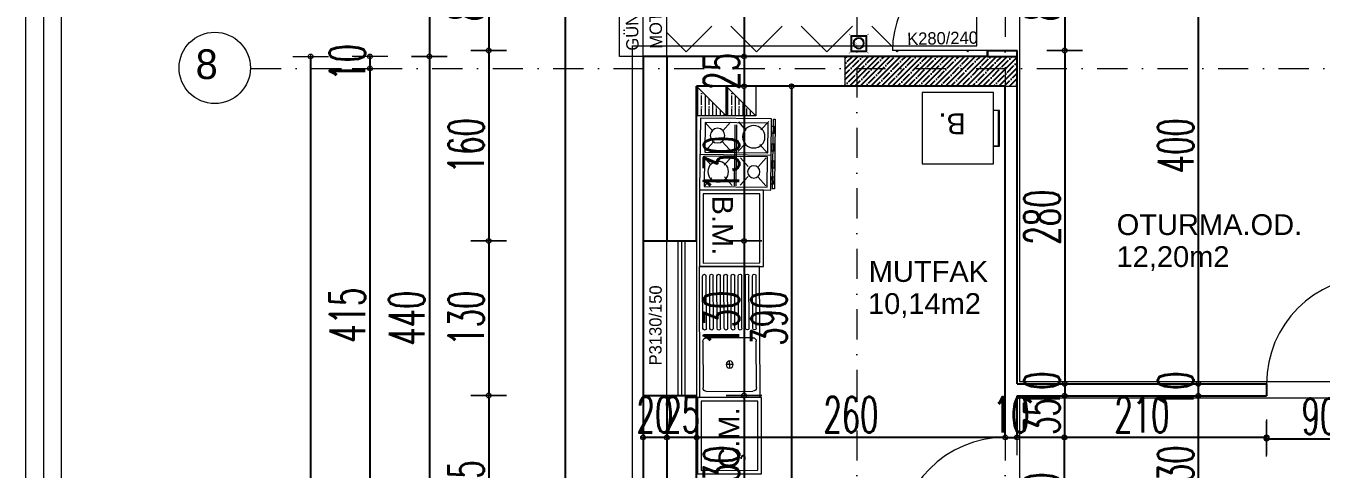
# Model space of a CAD drawing. Header units: millimetres. Extents: x -16104 to 67872, y -88009 to 12107.
# Drawn here: x 17508 to 18598, y -5982 to -5609 of the extents above; entities that cross this region are included whole.
import ezdxf

# ---------------------------------------------------------------- set-up
doc = ezdxf.new("R2010")
doc.units = ezdxf.units.MM
doc.linetypes.add('ACAD_ISO07W100', pattern=[3, 0, -3])
doc.linetypes.add('DASHDOTX2', pattern=[50.8, 25.4, -12.7, 0, -12.7])
doc.layers.get('0').update_dxf_attribs({"color": 241})
for name, color, linetype, lineweight in [('AKS', 1, 'ACAD_ISO07W100', 5), ('akslar', 144, 'Continuous', 20), ('baca', 46, 'Continuous', 5), ('balkon', 6, 'Continuous', 5), ('c05', 32, 'Continuous', 13), ('duvar', 123, 'Continuous', 25), ('emsal&kolon', 1, 'Continuous', 5), ('kapı', 3, 'Continuous', 5), ('OLCU', 54, 'Continuous', 13), ('pencere', 5, 'Continuous', 5), ('POZ', 36, 'Continuous', 18), ('SıVA', 40, 'Continuous', 9), ('tefriş', 30, 'Continuous', 5), ('ÖLÇÜ', 252, 'Continuous', 20)]:
    doc.layers.add(name, color=color, linetype=linetype, lineweight=lineweight)
doc.styles.add('DIM', font='Txttw.shx', dxfattribs={"width": 0.6})
doc.styles.add('M2', font='stylu.ttf', dxfattribs={"height": 10})
doc.dimstyles.new('50', dxfattribs={"dimscale": 0, "dimtxt": 30, "dimasz": 1, "dimexe": 0, "dimexo": 2, "dimgap": 4, "dimtad": 1, "dimdec": 0, "dimzin": 0, "dimdsep": 46, "dimtxsty": 'DIM', "dimblk1": 'DOT', "dimblk2": 'DOT', "dimsah": 1, "dimcen": 1.5, "dimdle": 3, "dimse1": 1, "dimse2": 1, "dimclrd": 256, "dimclre": 9, "dimclrt": 256, "dimadec": 0, "dimazin": 0, "dimtfac": 0.24, "dimtdec": 0, "dimtix": 1, "dimtmove": 2, "dimatfit": 3, "dimldrblk": 'DOT', "dimfxl": 0, "dimtolj": 1, "dimtzin": 15, "dimarcsym": 0})

# ---------------------------------------------------------------- blocks, each defined once
blk = doc.blocks.new('DOT')
for p, q in [((0, 15), (0, -15)), ((-2, 0), (0, 0)), ((2, 0), (0, 0))]:
    blk.add_line(p, q)
blk.add_circle((0, 0), 2)
blk = doc.blocks.new('*D6768')
at = {"layer": 'Defpoints', "color": 0, "transparency": 16777216}
for p in [(18112.3, -5484.6), (18112.3, -5634.6), (18112.3, -5634.6)]:
    blk.add_point(p, dxfattribs=at)
at = {"layer": 'OLCU', "lineweight": -2, "transparency": 16777216}
blk.add_line((18112.3, -5485.6), (18112.3, -5633.6), dxfattribs=at)
for p, rotation in [((18112.3, -5484.6), 90), ((18112.3, -5634.6), 270)]:
    blk.add_blockref('DOT', p, dxfattribs=dict(at, rotation=rotation))
at = {"layer": 'OLCU', "transparency": 16777216, "insert": (18093.3, -5559.6), "char_height": 30, "attachment_point": 5, "rotation": 90, "style": 'DIM'}
blk.add_mtext('\\A1;150', dxfattribs=at)
blk = doc.blocks.new('*D6769')
at = {"layer": 'Defpoints', "color": 0, "transparency": 16777216}
for p in [(18112.3, -5634.6), (18112.3, -5659.6), (18112.3, -5659.6)]:
    blk.add_point(p, dxfattribs=at)
at = {"layer": 'OLCU', "lineweight": -2, "transparency": 16777216}
for p, q in [((18112.3, -5633.6), (18112.3, -5632.6)), ((18112.3, -5634.6), (18112.3, -5659.6)), ((18112.3, -5660.6), (18112.3, -5661.6))]:
    blk.add_line(p, q, dxfattribs=at)
for p, rotation in [((18112.3, -5634.6), 270), ((18112.3, -5659.6), 90)]:
    blk.add_blockref('DOT', p, dxfattribs=dict(at, rotation=rotation))
at = {"layer": 'OLCU', "transparency": 16777216, "insert": (18093.3, -5647.1), "char_height": 30, "attachment_point": 5, "rotation": 90, "style": 'DIM'}
blk.add_mtext('\\A1;25', dxfattribs=at)
blk = doc.blocks.new('*D6770')
at = {"layer": 'Defpoints', "color": 0, "transparency": 16777216}
for p in [(18072.3, -5659.6), (18072.3, -5789.7), (18112.3, -5789.7)]:
    blk.add_point(p, dxfattribs=at)
at = {"layer": 'OLCU', "lineweight": -2, "transparency": 16777216}
blk.add_line((18112.3, -5660.6), (18112.3, -5788.7), dxfattribs=at)
for p, rotation in [((18112.3, -5659.6), 90), ((18112.3, -5789.7), 270)]:
    blk.add_blockref('DOT', p, dxfattribs=dict(at, rotation=rotation))
at = {"layer": 'OLCU', "transparency": 16777216, "insert": (18093.3, -5724.6), "char_height": 30, "attachment_point": 5, "rotation": 90, "style": 'DIM'}
blk.add_mtext('\\A1;130', dxfattribs=at)
blk = doc.blocks.new('*D6771')
at = {"layer": 'Defpoints', "color": 0, "transparency": 16777216}
for p in [(18072.3, -5789.7), (18072.3, -5919.7), (18112.3, -5919.7)]:
    blk.add_point(p, dxfattribs=at)
at = {"layer": 'OLCU', "lineweight": -2, "transparency": 16777216}
blk.add_line((18112.3, -5790.7), (18112.3, -5918.7), dxfattribs=at)
for p, rotation in [((18112.3, -5789.7), 90), ((18112.3, -5919.7), 270)]:
    blk.add_blockref('DOT', p, dxfattribs=dict(at, rotation=rotation))
at = {"layer": 'OLCU', "transparency": 16777216, "insert": (18093.3, -5854.7), "char_height": 30, "attachment_point": 5, "rotation": 90, "style": 'DIM'}
blk.add_mtext('\\A1;130', dxfattribs=at)
blk = doc.blocks.new('*D6457')
at = {"layer": 'Defpoints', "color": 0, "transparency": 16777216}
for p in [(18072.3, -5919.7), (18072.3, -6049.9), (18112.3, -6049.9)]:
    blk.add_point(p, dxfattribs=at)
at = {"layer": 'OLCU', "lineweight": -2, "transparency": 16777216}
blk.add_line((18112.3, -5920.7), (18112.3, -6048.9), dxfattribs=at)
for p, rotation in [((18112.3, -5919.7), 90), ((18112.3, -6049.9), 270)]:
    blk.add_blockref('DOT', p, dxfattribs=dict(at, rotation=rotation))
at = {"layer": 'OLCU', "transparency": 16777216, "insert": (18093.3, -5984.8), "char_height": 30, "attachment_point": 5, "rotation": 90, "style": 'DIM'}
blk.add_mtext('\\A1;130', dxfattribs=at)
blk = doc.blocks.new('*D6460')
at = {"layer": 'Defpoints', "color": 0, "transparency": 16777216}
for p in [(18122.3, -5659.6), (18127.3, -6049.9), (18152.3, -6049.9)]:
    blk.add_point(p, dxfattribs=at)
at = {"layer": 'OLCU', "lineweight": -2, "transparency": 16777216}
blk.add_line((18152.3, -5660.6), (18152.3, -6048.9), dxfattribs=at)
for p, rotation in [((18152.3, -5659.6), 90), ((18152.3, -6049.9), 270)]:
    blk.add_blockref('DOT', p, dxfattribs=dict(at, rotation=rotation))
at = {"layer": 'OLCU', "transparency": 16777216, "insert": (18133.3, -5854.7), "char_height": 30, "attachment_point": 5, "rotation": 90, "style": 'DIM'}
blk.add_mtext('\\A1;390', dxfattribs=at)
blk = doc.blocks.new('*D6467')
at = {"layer": 'Defpoints', "color": 0, "transparency": 16777216}
for p in [(18325.6, -5549.6), (18325.6, -5629.6), (18382.3, -5629.6)]:
    blk.add_point(p, dxfattribs=at)
at = {"layer": 'OLCU', "lineweight": -2, "transparency": 16777216}
blk.add_line((18382.3, -5550.6), (18382.3, -5628.6), dxfattribs=at)
for p, rotation in [((18382.3, -5549.6), 90), ((18382.3, -5629.6), 270)]:
    blk.add_blockref('DOT', p, dxfattribs=dict(at, rotation=rotation))
at = {"layer": 'OLCU', "transparency": 16777216, "insert": (18363.3, -5589.6), "char_height": 30, "attachment_point": 5, "rotation": 90, "style": 'DIM'}
blk.add_mtext('\\A1;80', dxfattribs=at)
blk = doc.blocks.new('*D6777')
at = {"layer": 'Defpoints', "color": 0, "transparency": 16777216}
for p in [(18342.3, -5629.6), (18342.3, -5909.9), (18382.3, -5909.9)]:
    blk.add_point(p, dxfattribs=at)
at = {"layer": 'OLCU', "lineweight": -2, "transparency": 16777216}
blk.add_line((18382.3, -5630.6), (18382.3, -5908.9), dxfattribs=at)
for p, rotation in [((18382.3, -5629.6), 90), ((18382.3, -5909.9), 270)]:
    blk.add_blockref('DOT', p, dxfattribs=dict(at, rotation=rotation))
at = {"layer": 'OLCU', "transparency": 16777216, "insert": (18363.3, -5769.7), "char_height": 30, "attachment_point": 5, "rotation": 90, "style": 'DIM'}
blk.add_mtext('\\A1;280', dxfattribs=at)
blk = doc.blocks.new('*D6468')
at = {"layer": 'Defpoints', "color": 0, "transparency": 16777216}
for p in [(18382.3, -5909.9), (18382.3, -5919.9), (18382.3, -5919.9)]:
    blk.add_point(p, dxfattribs=at)
at = {"layer": 'OLCU', "lineweight": -2, "transparency": 16777216}
for p, q in [((18382.3, -5908.9), (18382.3, -5907.9)), ((18382.3, -5909.9), (18382.3, -5919.9)), ((18382.3, -5920.9), (18382.3, -5921.9))]:
    blk.add_line(p, q, dxfattribs=at)
for p, rotation in [((18382.3, -5909.9), 270), ((18382.3, -5919.9), 90)]:
    blk.add_blockref('DOT', p, dxfattribs=dict(at, rotation=rotation))
at = {"layer": 'OLCU', "transparency": 16777216, "insert": (18363.3, -5914.9), "char_height": 30, "attachment_point": 5, "rotation": 90, "style": 'DIM'}
blk.add_mtext('\\A1;10', dxfattribs=at)
blk = doc.blocks.new('*D6778')
at = {"layer": 'Defpoints', "color": 0, "transparency": 16777216}
for p in [(18342.3, -5919.9), (18342.3, -5954.9), (18382.2, -5954.9)]:
    blk.add_point(p, dxfattribs=at)
at = {"layer": 'OLCU', "lineweight": -2, "transparency": 16777216}
for p, q in [((18382.2, -5918.9), (18382.2, -5917.9)), ((18382.2, -5919.9), (18382.2, -5954.9)), ((18382.2, -5955.9), (18382.2, -5956.9))]:
    blk.add_line(p, q, dxfattribs=at)
for p, rotation in [((18382.2, -5919.9), 270), ((18382.2, -5954.9), 90)]:
    blk.add_blockref('DOT', p, dxfattribs=dict(at, rotation=rotation))
at = {"layer": 'OLCU', "transparency": 16777216, "insert": (18363.2, -5937.4), "char_height": 30, "attachment_point": 5, "rotation": 90, "style": 'DIM'}
blk.add_mtext('\\A1;35', dxfattribs=at)
blk = doc.blocks.new('*D6469')
at = {"layer": 'Defpoints', "color": 0, "transparency": 16777216}
for p in [(18342.3, -5954.9), (18342.3, -6044.9), (18381.9, -6044.9)]:
    blk.add_point(p, dxfattribs=at)
at = {"layer": 'OLCU', "lineweight": -2, "transparency": 16777216}
blk.add_line((18381.9, -5955.9), (18381.9, -6043.9), dxfattribs=at)
for p, rotation in [((18381.9, -5954.9), 90), ((18381.9, -6044.9), 270)]:
    blk.add_blockref('DOT', p, dxfattribs=dict(at, rotation=rotation))
at = {"layer": 'OLCU', "transparency": 16777216, "insert": (18362.9, -5999.9), "char_height": 30, "attachment_point": 5, "rotation": 90, "style": 'DIM'}
blk.add_mtext('\\A1;90', dxfattribs=at)
blk = doc.blocks.new('*D6779')
at = {"layer": 'Defpoints', "color": 0, "transparency": 16777216}
for p in [(18494.8, -5509.6), (18494.8, -5909.9), (18494.8, -5909.9)]:
    blk.add_point(p, dxfattribs=at)
at = {"layer": 'OLCU', "lineweight": -2, "transparency": 16777216}
blk.add_line((18494.8, -5510.6), (18494.8, -5908.9), dxfattribs=at)
for p, rotation in [((18494.8, -5509.6), 90), ((18494.8, -5909.9), 270)]:
    blk.add_blockref('DOT', p, dxfattribs=dict(at, rotation=rotation))
at = {"layer": 'OLCU', "transparency": 16777216, "insert": (18475.8, -5709.7), "char_height": 30, "attachment_point": 5, "rotation": 90, "style": 'DIM'}
blk.add_mtext('\\A1;400', dxfattribs=at)
blk = doc.blocks.new('*D6474')
at = {"layer": 'Defpoints', "color": 0, "transparency": 16777216}
for p in [(18494.8, -5909.9), (18494.8, -5919.9), (18494.8, -5919.9)]:
    blk.add_point(p, dxfattribs=at)
at = {"layer": 'OLCU', "lineweight": -2, "transparency": 16777216}
for p, q in [((18494.8, -5908.9), (18494.8, -5907.9)), ((18494.8, -5909.9), (18494.8, -5919.9)), ((18494.8, -5920.9), (18494.8, -5921.9))]:
    blk.add_line(p, q, dxfattribs=at)
for p, rotation in [((18494.8, -5909.9), 270), ((18494.8, -5919.9), 90)]:
    blk.add_blockref('DOT', p, dxfattribs=dict(at, rotation=rotation))
at = {"layer": 'OLCU', "transparency": 16777216, "insert": (18475.8, -5914.9), "char_height": 30, "attachment_point": 5, "rotation": 90, "style": 'DIM'}
blk.add_mtext('\\A1;10', dxfattribs=at)
blk = doc.blocks.new('*D6475')
at = {"layer": 'Defpoints', "color": 0, "transparency": 16777216}
for p in [(18494.8, -5919.9), (18494.8, -6049.9), (18494.8, -6049.9)]:
    blk.add_point(p, dxfattribs=at)
at = {"layer": 'OLCU', "lineweight": -2, "transparency": 16777216}
blk.add_line((18494.8, -5920.9), (18494.8, -6048.9), dxfattribs=at)
for p, rotation in [((18494.8, -5919.9), 90), ((18494.8, -6049.9), 270)]:
    blk.add_blockref('DOT', p, dxfattribs=dict(at, rotation=rotation))
at = {"layer": 'OLCU', "transparency": 16777216, "insert": (18475.8, -5984.9), "char_height": 30, "attachment_point": 5, "rotation": 90, "style": 'DIM'}
blk.add_mtext('\\A1;130', dxfattribs=at)
blk = doc.blocks.new('*D6513')
at = {"layer": 'Defpoints', "color": 0, "transparency": 16777216}
for p in [(18332.3, -5954.9), (18342.3, -5954.9), (18342.3, -5954.9)]:
    blk.add_point(p, dxfattribs=at)
at = {"layer": 'OLCU', "lineweight": -2, "transparency": 16777216}
for p, q in [((18331.3, -5954.9), (18330.3, -5954.9)), ((18332.3, -5954.9), (18342.3, -5954.9)), ((18343.3, -5954.9), (18344.3, -5954.9))]:
    blk.add_line(p, q, dxfattribs=at)
blk.add_blockref('DOT', (18332.3, -5954.9), dxfattribs=at)
at = {"layer": 'OLCU', "lineweight": -2, "transparency": 16777216, "rotation": 180}
blk.add_blockref('DOT', (18342.3, -5954.9), dxfattribs=at)
at = {"layer": 'OLCU', "transparency": 16777216, "insert": (18337.3, -5935.9), "char_height": 30, "attachment_point": 5, "style": 'DIM'}
blk.add_mtext('\\A1;10', dxfattribs=at)
blk = doc.blocks.new('*D6514')
at = {"layer": 'Defpoints', "color": 0, "transparency": 16777216}
for p in [(18072.3, -5954.9), (18072.3, -5954.9), (18332.3, -5954.9)]:
    blk.add_point(p, dxfattribs=at)
at = {"layer": 'OLCU', "lineweight": -2, "transparency": 16777216}
blk.add_line((18331.3, -5954.9), (18073.3, -5954.9), dxfattribs=at)
at = {"layer": 'OLCU', "lineweight": -2, "transparency": 16777216, "rotation": 180}
blk.add_blockref('DOT', (18072.3, -5954.9), dxfattribs=at)
at = {"layer": 'OLCU', "lineweight": -2, "transparency": 16777216}
blk.add_blockref('DOT', (18332.3, -5954.9), dxfattribs=at)
at = {"layer": 'OLCU', "transparency": 16777216, "insert": (18202.3, -5935.9), "char_height": 30, "attachment_point": 5, "style": 'DIM'}
blk.add_mtext('\\A1;260', dxfattribs=at)
blk = doc.blocks.new('*D6515')
at = {"layer": 'Defpoints', "color": 0, "transparency": 16777216}
for p in [(18047.3, -5954.9), (18047.3, -5954.9), (18072.3, -5954.9)]:
    blk.add_point(p, dxfattribs=at)
at = {"layer": 'OLCU', "lineweight": -2, "transparency": 16777216}
for p, q in [((18046.3, -5954.9), (18045.3, -5954.9)), ((18072.3, -5954.9), (18047.3, -5954.9)), ((18073.3, -5954.9), (18074.3, -5954.9))]:
    blk.add_line(p, q, dxfattribs=at)
blk.add_blockref('DOT', (18047.3, -5954.9), dxfattribs=at)
at = {"layer": 'OLCU', "lineweight": -2, "transparency": 16777216, "rotation": 180}
blk.add_blockref('DOT', (18072.3, -5954.9), dxfattribs=at)
at = {"layer": 'OLCU', "transparency": 16777216, "insert": (18059.8, -5935.9), "char_height": 30, "attachment_point": 5, "style": 'DIM'}
blk.add_mtext('\\A1;25', dxfattribs=at)
blk = doc.blocks.new('*D6516')
at = {"layer": 'Defpoints', "color": 0, "transparency": 16777216}
for p in [(18027.3, -5954.9), (18027.3, -5954.9), (18047.3, -5954.9)]:
    blk.add_point(p, dxfattribs=at)
at = {"layer": 'OLCU', "lineweight": -2, "transparency": 16777216}
for p, q in [((18026.3, -5954.9), (18025.3, -5954.9)), ((18047.3, -5954.9), (18027.3, -5954.9)), ((18048.3, -5954.9), (18049.3, -5954.9))]:
    blk.add_line(p, q, dxfattribs=at)
blk.add_blockref('DOT', (18027.3, -5954.9), dxfattribs=at)
at = {"layer": 'OLCU', "lineweight": -2, "transparency": 16777216, "rotation": 180}
blk.add_blockref('DOT', (18047.3, -5954.9), dxfattribs=at)
at = {"layer": 'OLCU', "transparency": 16777216, "insert": (18037.3, -5935.9), "char_height": 30, "attachment_point": 5, "style": 'DIM'}
blk.add_mtext('\\A1;20', dxfattribs=at)
blk = doc.blocks.new('*D6812')
at = {"layer": 'Defpoints', "color": 0, "transparency": 16777216}
for p in [(18342.3, -5919.9), (18552.3, -5919.9), (18552.3, -5954.8)]:
    blk.add_point(p, dxfattribs=at)
at = {"layer": 'OLCU', "lineweight": -2, "transparency": 16777216}
blk.add_line((18343.3, -5954.8), (18551.3, -5954.8), dxfattribs=at)
at = {"layer": 'OLCU', "lineweight": -2, "transparency": 16777216, "rotation": 180}
blk.add_blockref('DOT', (18342.3, -5954.8), dxfattribs=at)
at = {"layer": 'OLCU', "lineweight": -2, "transparency": 16777216}
blk.add_blockref('DOT', (18552.3, -5954.8), dxfattribs=at)
at = {"layer": 'OLCU', "transparency": 16777216, "insert": (18447.3, -5935.8), "char_height": 30, "attachment_point": 5, "style": 'DIM'}
blk.add_mtext('\\A1;210', dxfattribs=at)
blk = doc.blocks.new('*D6813')
at = {"layer": 'Defpoints', "color": 0, "transparency": 16777216}
for p in [(18552.3, -5919.9), (18642.3, -5919.9), (18642.3, -5956.1)]:
    blk.add_point(p, dxfattribs=at)
at = {"layer": 'OLCU', "lineweight": -2, "transparency": 16777216}
blk.add_line((18553.3, -5956.1), (18641.3, -5956.1), dxfattribs=at)
at = {"layer": 'OLCU', "lineweight": -2, "transparency": 16777216, "rotation": 180}
blk.add_blockref('DOT', (18552.3, -5956.1), dxfattribs=at)
at = {"layer": 'OLCU', "lineweight": -2, "transparency": 16777216}
blk.add_blockref('DOT', (18642.3, -5956.1), dxfattribs=at)
at = {"layer": 'OLCU', "transparency": 16777216, "insert": (18597.3, -5937.1), "char_height": 30, "attachment_point": 5, "style": 'DIM'}
blk.add_mtext('\\A1;90', dxfattribs=at)
blk = doc.blocks.new('*D6610')
at = {"layer": 'Defpoints', "color": 0, "transparency": 16777216}
for p in [(18197.3, -5269.6), (18207.2, -6281.8), (18207.2, -6316.8)]:
    blk.add_point(p, dxfattribs=at)
at = {"layer": 'OLCU', "lineweight": -2, "transparency": 16777216}
for p, q in [((18196.3, -6281.8), (18195.3, -6281.8)), ((18197.3, -6281.8), (18207.2, -6281.8)), ((18208.2, -6281.8), (18209.2, -6281.8))]:
    blk.add_line(p, q, dxfattribs=at)
blk.add_blockref('DOT', (18197.3, -6281.8), dxfattribs=at)
at = {"layer": 'OLCU', "lineweight": -2, "transparency": 16777216, "rotation": 180}
blk.add_blockref('DOT', (18207.2, -6281.8), dxfattribs=at)
at = {"layer": 'OLCU', "transparency": 16777216, "insert": (18202.3, -6262.8), "char_height": 30, "attachment_point": 5, "style": 'DIM'}
blk.add_mtext('\\A1;10', dxfattribs=at)
blk = doc.blocks.new('*D6612')
at = {"layer": 'Defpoints', "color": 0, "transparency": 16777216}
for p in [(18332.3, -5234.6), (18837.2, -5234.6), (18837.2, -6281.8)]:
    blk.add_point(p, dxfattribs=at)
at = {"layer": 'OLCU', "lineweight": -2, "transparency": 16777216}
blk.add_line((18333.3, -5234.6), (18836.2, -5234.6), dxfattribs=at)
at = {"layer": 'OLCU', "lineweight": -2, "transparency": 16777216, "rotation": 180}
blk.add_blockref('DOT', (18332.3, -5234.6), dxfattribs=at)
at = {"layer": 'OLCU', "lineweight": -2, "transparency": 16777216}
blk.add_blockref('DOT', (18837.2, -5234.6), dxfattribs=at)
at = {"layer": 'OLCU', "transparency": 16777216, "insert": (18584.7, -5215.6), "char_height": 30, "attachment_point": 5, "style": 'DIM'}
blk.add_mtext('\\A1;505', dxfattribs=at)
blk = doc.blocks.new('*D6620')
at = {"layer": 'Defpoints', "color": 0, "transparency": 16777216}
for p in [(17947.3, -5789.7), (17897.3, -5919.7), (17947.3, -5919.7)]:
    blk.add_point(p, dxfattribs=at)
at = {"layer": 'OLCU', "lineweight": -2, "transparency": 16777216}
blk.add_line((17897.3, -5790.7), (17897.3, -5918.7), dxfattribs=at)
for p, rotation in [((17897.3, -5789.7), 90), ((17897.3, -5919.7), 270)]:
    blk.add_blockref('DOT', p, dxfattribs=dict(at, rotation=rotation))
at = {"layer": 'OLCU', "transparency": 16777216, "insert": (17878.3, -5854.7), "char_height": 30, "attachment_point": 5, "rotation": 90, "style": 'DIM'}
blk.add_mtext('\\A1;130', dxfattribs=at)
blk = doc.blocks.new('*D6621')
at = {"layer": 'Defpoints', "color": 0, "transparency": 16777216}
for p in [(17947.3, -5919.7), (17897.3, -6074.9), (17947.3, -6074.9)]:
    blk.add_point(p, dxfattribs=at)
at = {"layer": 'OLCU', "lineweight": -2, "transparency": 16777216}
blk.add_line((17897.3, -5920.7), (17897.3, -6073.9), dxfattribs=at)
for p, rotation in [((17897.3, -5919.7), 90), ((17897.3, -6074.9), 270)]:
    blk.add_blockref('DOT', p, dxfattribs=dict(at, rotation=rotation))
at = {"layer": 'OLCU', "transparency": 16777216, "insert": (17878.3, -5997.3), "char_height": 30, "attachment_point": 5, "rotation": 90, "style": 'DIM'}
blk.add_mtext('\\A1;155', dxfattribs=at)
blk = doc.blocks.new('*D6630')
at = {"layer": 'Defpoints', "color": 0, "transparency": 16777216}
for p in [(17782.3, -5634.6), (17747.3, -7444.1), (17782.3, -7444.1)]:
    blk.add_point(p, dxfattribs=at)
at = {"layer": 'OLCU', "lineweight": -2, "transparency": 16777216}
blk.add_line((17747.3, -5635.6), (17747.3, -7443.1), dxfattribs=at)
for p, rotation in [((17747.3, -5634.6), 90), ((17747.3, -7444.1), 270)]:
    blk.add_blockref('DOT', p, dxfattribs=dict(at, rotation=rotation))
at = {"layer": 'OLCU', "transparency": 16777216, "insert": (17728.3, -6539.3), "char_height": 30, "attachment_point": 5, "rotation": 90, "style": 'DIM'}
blk.add_mtext('\\A1;1810', dxfattribs=at)
blk = doc.blocks.new('*D6656')
at = {"layer": 'Defpoints', "color": 0, "transparency": 16777216}
for p in [(17947.3, -5549.6), (17897.3, -5629.6), (17947.3, -5629.6)]:
    blk.add_point(p, dxfattribs=at)
at = {"layer": 'OLCU', "lineweight": -2, "transparency": 16777216}
blk.add_line((17897.3, -5550.6), (17897.3, -5628.6), dxfattribs=at)
for p, rotation in [((17897.3, -5549.6), 90), ((17897.3, -5629.6), 270)]:
    blk.add_blockref('DOT', p, dxfattribs=dict(at, rotation=rotation))
at = {"layer": 'OLCU', "transparency": 16777216, "insert": (17878.3, -5589.6), "char_height": 30, "attachment_point": 5, "rotation": 90, "style": 'DIM'}
blk.add_mtext('\\A1;80', dxfattribs=at)
blk = doc.blocks.new('*D6657')
at = {"layer": 'Defpoints', "color": 0, "transparency": 16777216}
for p in [(17947.3, -5629.6), (17897.3, -5789.7), (17947.3, -5789.7)]:
    blk.add_point(p, dxfattribs=at)
at = {"layer": 'OLCU', "lineweight": -2, "transparency": 16777216}
blk.add_line((17897.3, -5630.6), (17897.3, -5788.7), dxfattribs=at)
for p, rotation in [((17897.3, -5629.6), 90), ((17897.3, -5789.7), 270)]:
    blk.add_blockref('DOT', p, dxfattribs=dict(at, rotation=rotation))
at = {"layer": 'OLCU', "transparency": 16777216, "insert": (17878.3, -5709.6), "char_height": 30, "attachment_point": 5, "rotation": 90, "style": 'DIM'}
blk.add_mtext('\\A1;160', dxfattribs=at)
blk = doc.blocks.new('*D6664')
at = {"layer": 'Defpoints', "color": 0, "transparency": 16777216}
for p in [(17947.3, -5634.6), (17847.3, -6074.9), (17947.3, -6074.9)]:
    blk.add_point(p, dxfattribs=at)
at = {"layer": 'OLCU', "lineweight": -2, "transparency": 16777216}
blk.add_line((17847.3, -5635.6), (17847.3, -6073.9), dxfattribs=at)
for p, rotation in [((17847.3, -5634.6), 90), ((17847.3, -6074.9), 270)]:
    blk.add_blockref('DOT', p, dxfattribs=dict(at, rotation=rotation))
at = {"layer": 'OLCU', "transparency": 16777216, "insert": (17828.3, -5854.7), "char_height": 30, "attachment_point": 5, "rotation": 90, "style": 'DIM'}
blk.add_mtext('\\A1;440', dxfattribs=at)
blk = doc.blocks.new('*D6665')
at = {"layer": 'Defpoints', "color": 0, "transparency": 16777216}
for p in [(17947.3, -5484.6), (17847.3, -5634.6), (17947.3, -5634.6)]:
    blk.add_point(p, dxfattribs=at)
at = {"layer": 'OLCU', "lineweight": -2, "transparency": 16777216}
blk.add_line((17847.3, -5485.6), (17847.3, -5633.6), dxfattribs=at)
for p, rotation in [((17847.3, -5484.6), 90), ((17847.3, -5634.6), 270)]:
    blk.add_blockref('DOT', p, dxfattribs=dict(at, rotation=rotation))
at = {"layer": 'OLCU', "transparency": 16777216, "insert": (17828.3, -5559.6), "char_height": 30, "attachment_point": 5, "rotation": 90, "style": 'DIM'}
blk.add_mtext('\\A1;150', dxfattribs=at)
blk = doc.blocks.new('ocak')
at = {"layer": 'tefriş', "linetype": 'Continuous'}
for p, q in [((16296.7, -4660.2), (16356.7, -4660.2)), ((16296.7, -4720.2), (16296.7, -4660.2)), ((16300.3, -4664.4), (16325.2, -4664.4)), ((16300.3, -4717.4), (16300.3, -4664.4)), ((16307.5, -4670.9), (16300.3, -4664.4)), ((16316.6, -4671.6), (16323.8, -4665.1)), ((16325.2, -4664.4), (16325.2, -4717.4)), ((16327.1, -4660.2), (16327.1, -4720.2)), ((16336, -4669.4), (16328.8, -4663)), ((16328.8, -4664), (16354.1, -4664)), ((16328.8, -4717), (16328.8, -4664)), ((16346.9, -4670.5), (16354.1, -4664)), ((16354.1, -4664), (16354.1, -4717)), ((16356.7, -4660.2), (16356.7, -4720.2)), ((16323, -4685), (16315.8, -4678.5)), ((16300, -4685.7), (16307.2, -4679.2)), ((16302.1, -4689.3), (16353.4, -4689.3)), ((16328.8, -4687.1), (16336, -4680.6)), ((16353, -4687.5), (16345.8, -4681)), ((16306.8, -4699), (16299.6, -4692.6)), ((16302.1, -4690.7), (16353.4, -4690.7)), ((16317.3, -4698.7), (16324.5, -4692.2)), ((16337.1, -4700.9), (16329.9, -4694.3)), ((16345.4, -4700.9), (16352.7, -4694.3)), ((16298.9, -4717.8), (16306.1, -4711.3)), ((16325.6, -4717.1), (16318.4, -4710.6)), ((16329.6, -4716), (16336.8, -4709.5)), ((16353, -4716), (16345.8, -4709.5)), ((16356.7, -4720.2), (16296.7, -4720.2)), ((16297, -4721.7), (16297, -4723.2)), ((16355.5, -4721.7), (16297, -4721.7)), ((16325.2, -4717.4), (16300.3, -4717.4)), ((16308.9, -4720.3), (16302.8, -4720.3)), ((16302.8, -4720.3), (16302.8, -4722.5)), ((16302.8, -4722.5), (16308.9, -4722.5)), ((16308.9, -4722.5), (16308.9, -4720.3)), ((16317.6, -4720.3), (16317.6, -4722.5)), ((16323.8, -4720.3), (16317.6, -4720.3)), ((16317.6, -4722.5), (16323.8, -4722.5)), ((16323.8, -4722.5), (16323.8, -4720.3)), ((16354.1, -4717), (16328.8, -4717)), ((16338.2, -4720.6), (16332.1, -4720.6)), ((16332.1, -4720.6), (16332.1, -4722.8)), ((16338.2, -4722.8), (16338.2, -4720.6)), ((16345.4, -4720.3), (16345.4, -4722.5)), ((16351.5, -4720.3), (16345.4, -4720.3)), ((16345.4, -4722.5), (16351.5, -4722.5)), ((16351.5, -4722.5), (16351.5, -4720.3)), ((16355.5, -4723.2), (16355.5, -4721.7)), ((16297, -4723.2), (16355.5, -4723.2)), ((16332.1, -4722.8), (16338.2, -4722.8))]:
    blk.add_line(p, q, dxfattribs=at).dxf.unprotected_set("ltscale", 0)
for centre, radius in [((16341.6, -4675.7), 8.68), ((16311.3, -4674.8), 6.15), ((16311.9, -4705.3), 9.47), ((16341.5, -4705.7), 5.22)]:
    blk.add_circle(centre, radius, dxfattribs=at).dxf.unprotected_set("ltscale", 0)
blk = doc.blocks.new('öu')
at = {"layer": 'tefriş'}
for points in [[(2091, -468.9), (2091, -404.7), (2037.2, -404.7), (2037.2, -468.9)], [(2088, -465.9), (2088, -407.7), (2040.2, -407.7), (2040.2, -465.9)]]:
    blk.add_lwpolyline(points, close=True, dxfattribs=at)
at = {"layer": 'tefriş', "insert": (2047.9, -459.4), "char_height": 17.5, "width": 1076.841, "attachment_point": 9, "rotation": 270}
blk.add_mtext('{\\fArial|b0|i0|c162|p34;B.M.}', dxfattribs=at)
blk = doc.blocks.new('nb')
at = {"layer": 'tefriş'}
for points in [[(2093.6, -356.3), (2093.6, -292.1), (2039.8, -292.1), (2039.8, -356.3)], [(2090.6, -353.3), (2090.6, -295.1), (2042.8, -295.1), (2042.8, -353.3)]]:
    blk.add_lwpolyline(points, close=True, dxfattribs=at)
at = {"layer": 'tefriş', "insert": (2053, -348), "char_height": 17.5, "width": 1076.841, "attachment_point": 9, "rotation": 270}
blk.add_mtext('{\\fArial|b0|i0|c162|p34;Ç.M.}', dxfattribs=at)
blk = doc.blocks.new('new block')
at = {"layer": 'tefriş'}
for p, q in [((1269.9, 5670.3), (1379.9, 5670.3)), ((1269.9, 5619.3), (1269.9, 5670.3)), ((1274.9, 5625.3), (1274.9, 5664.3)), ((1277.9, 5667.3), (1316.9, 5667.3)), ((1319.9, 5664.3), (1319.9, 5625.3)), ((1327.9, 5667.3), (1371.9, 5667.3)), ((1327.9, 5664.3), (1371.9, 5664.3)), ((1327.9, 5661.3), (1371.9, 5661.3)), ((1379.9, 5670.3), (1379.9, 5619.3)), ((1327.9, 5658.3), (1371.9, 5658.3)), ((1327.9, 5655.3), (1371.9, 5655.3)), ((1327.9, 5652.3), (1371.9, 5652.3)), ((1294.4, 5644.8), (1300.4, 5644.8)), ((1297.4, 5647.8), (1297.4, 5641.8)), ((1327.9, 5649.3), (1371.9, 5649.3)), ((1327.9, 5646.3), (1371.9, 5646.3)), ((1327.9, 5643.3), (1371.9, 5643.3)), ((1327.9, 5640.3), (1371.9, 5640.3)), ((1327.9, 5637.3), (1371.9, 5637.3)), ((1327.9, 5634.3), (1371.9, 5634.3)), ((1327.9, 5631.3), (1371.9, 5631.3)), ((1327.9, 5628.3), (1371.9, 5628.3)), ((1379.9, 5619.3), (1269.9, 5619.3)), ((1316.9, 5622.3), (1277.9, 5622.3)), ((1327.9, 5625.3), (1371.9, 5625.3)), ((1327.9, 5622.3), (1371.9, 5622.3))]:
    blk.add_line(p, q, dxfattribs=at)
blk.add_circle((1297.4, 5644.8), 3, dxfattribs=at)
for centre, radius, start, end in [((1277.9, 5664.3), 3, 90, 180), ((1316.9, 5664.3), 3, 0, 90), ((1327.9, 5665.8), 1.5, 90, 270), ((1327.9, 5659.8), 1.5, 90, 270), ((1371.9, 5665.8), 1.5, 270, 90), ((1371.9, 5659.8), 1.5, 270, 90), ((1327.9, 5653.8), 1.5, 90, 270), ((1371.9, 5653.8), 1.5, 270, 90), ((1327.9, 5647.8), 1.5, 90, 270), ((1327.9, 5641.8), 1.5, 90, 270), ((1371.9, 5647.8), 1.5, 270, 90), ((1371.9, 5641.8), 1.5, 270, 90), ((1327.9, 5635.8), 1.5, 90, 270), ((1327.9, 5629.8), 1.5, 90, 270), ((1371.9, 5635.8), 1.5, 270, 90), ((1371.9, 5629.8), 1.5, 270, 90), ((1277.9, 5625.3), 3, 180, 270), ((1316.9, 5625.3), 3, 270, 0), ((1327.9, 5623.8), 1.5, 90, 270), ((1371.9, 5623.8), 1.5, 270, 90)]:
    blk.add_arc(centre, radius, start, end, dxfattribs=at)
blk = doc.blocks.new('*D6697')
at = {"layer": 'Defpoints', "color": 0, "transparency": 16777216}
for p in [(17847.3, -5634.6), (17797.3, -5644.6), (17847.3, -5644.6)]:
    blk.add_point(p, dxfattribs=at)
at = {"layer": 'OLCU', "lineweight": -2, "transparency": 16777216}
for p, q in [((17797.3, -5633.6), (17797.3, -5632.6)), ((17797.3, -5634.6), (17797.3, -5644.6)), ((17797.3, -5645.6), (17797.3, -5646.6))]:
    blk.add_line(p, q, dxfattribs=at)
for p, rotation in [((17797.3, -5634.6), 270), ((17797.3, -5644.6), 90)]:
    blk.add_blockref('DOT', p, dxfattribs=dict(at, rotation=rotation))
at = {"layer": 'OLCU', "transparency": 16777216, "insert": (17778.3, -5639.6), "char_height": 30, "attachment_point": 5, "rotation": 90, "style": 'DIM'}
blk.add_mtext('\\A1;10', dxfattribs=at)
blk = doc.blocks.new('*D6698')
at = {"layer": 'Defpoints', "color": 0, "transparency": 16777216}
for p in [(17797.3, -5644.6), (17797.3, -6059.9), (17797.3, -6059.9)]:
    blk.add_point(p, dxfattribs=at)
at = {"layer": 'OLCU', "lineweight": -2, "transparency": 16777216}
blk.add_line((17797.3, -5645.6), (17797.3, -6058.9), dxfattribs=at)
for p, rotation in [((17797.3, -5644.6), 90), ((17797.3, -6059.9), 270)]:
    blk.add_blockref('DOT', p, dxfattribs=dict(at, rotation=rotation))
at = {"layer": 'OLCU', "transparency": 16777216, "insert": (17778.3, -5852.2), "char_height": 30, "attachment_point": 5, "rotation": 90, "style": 'DIM'}
blk.add_mtext('\\A1;415', dxfattribs=at)
blk = doc.blocks.new('*D6709')
at = {"layer": 'Defpoints', "color": 0, "transparency": 16777216}
for p in [(17962, -5484.6), (17962, -5484.6), (17962, -7594.1)]:
    blk.add_point(p, dxfattribs=at)
at = {"layer": 'OLCU', "lineweight": -2, "transparency": 16777216}
blk.add_line((17962, -7593.1), (17962, -5485.6), dxfattribs=at)
for p, rotation in [((17962, -5484.6), 90), ((17962, -7594.1), 270)]:
    blk.add_blockref('DOT', p, dxfattribs=dict(at, rotation=rotation))
at = {"layer": 'OLCU', "transparency": 16777216, "insert": (17943, -6539.3), "char_height": 30, "attachment_point": 5, "rotation": 90, "style": 'DIM'}
blk.add_mtext('\\A1;2110', dxfattribs=at)
blk = doc.blocks.new('A$C412C2498')
at = {"color": 5, "const_width": 0.6}
for points in [[(3.6, 24.3), (0.2, 27)], [(23.8, 24.3), (27.3, 27)], [(3.6, 3), (0.2, 0.2)], [(23.8, 3), (27.3, 0.2)]]:
    blk.add_lwpolyline(points, dxfattribs=at)
at = {"color": 5}
blk.add_lwpolyline([(23.8, 24.3), (3.6, 24.3), (3.6, 3), (23.8, 3)], close=True, dxfattribs=at)
at = {"const_width": 0.1}
for points in [[(6.7, 12.2), (14.6, 20.2)], [(6.8, 14.5), (12.4, 20.1)], [(7.1, 10.4), (16.4, 19.7)], [(7.9, 9.1), (17.8, 19)], [(8.8, 8), (18.9, 18.1)], [(10, 7.1), (19.8, 16.9)], [(11.3, 6.4), (20.4, 15.6)], [(13, 6), (20.8, 13.8)], [(14.8, 6.1), (20.8, 12.1)], [(17.4, 7), (19.8, 9.4)]]:
    blk.add_lwpolyline(points, dxfattribs=at)
blk.add_circle((13.7, 13.1), 7.12)
blk = doc.blocks.new('A$C5E2C1EC0')
at = {"xscale": 0.6105719971092185, "yscale": 0.6105719971092185, "zscale": 0.6105719971092185}
blk.add_blockref('A$C412C2498', (0, 0), dxfattribs=at)

msp = doc.modelspace()

# ---------------------------------------------------------------- hatches: boundary and pattern name
h = msp.add_hatch()
h.set_pattern_fill('ANSI35,_O', color=256)
h.set_pattern_definition([(45, (7205.1105, -17059.605), (-4.490128, 4.490128), []), (45, (7209.6007, -17059.605), (-4.490128, 4.490128), [7.9375, -1.5875, 0, -1.5875])])
h.paths.add_polyline_path([(18332.3, -5634.6), (18317.3, -5634.6), (18207.2, -5634.6), (18207.2, -5644.6), (18332.3, -5644.6)])
h.paths.add_polyline_path([(18207.2, -5634.6), (18197.3, -5634.6), (18197.3, -5644.6), (18207.2, -5644.6)])
h.paths.add_polyline_path([(18207.2, -5644.6), (18197.3, -5644.6), (18197.3, -5659.6), (18207.2, -5659.6)])
h.paths.add_polyline_path([(18332.3, -5644.6), (18207.2, -5644.6), (18207.2, -5659.6), (18332.3, -5659.6)])
h.paths.add_polyline_path([(18342.3, -5644.6), (18332.3, -5644.6), (18332.3, -5659.6), (18342.3, -5659.6)])
h.paths.add_polyline_path([(18342.3, -5634.6), (18332.3, -5634.6), (18332.3, -5644.6), (18342.3, -5644.6)])
at = {"layer": 'ÖLÇÜ'}
h = msp.add_hatch(dxfattribs=at)
h.set_pattern_fill('ANGLE,_O', color=256, scale=6, angle=45)
h.set_pattern_definition([(45, (3601.717, 0), (-29.63485, 29.63485), [30.48, -11.43]), (135, (3601.717, 0), (-29.63485, -29.63485), [30.48, -11.43])])
h.paths.add_polyline_path([(18047.3, -5484.6), (18047.3, -5634.6), (18207.2, -5634.6), (18207.2, -5484.6)])
h.paths.add_polyline_path([(18317.3, -5484.6), (18207.2, -5484.6), (18207.2, -5634.6), (18317.3, -5634.6), (18317.3, -5629.6), (18237.3, -5629.6, -0.414214), (18317.3, -5549.6)])
h.paths.add_polyline_path([(18015.2, -5508.1), (18059.3, -5508.1), (18059.3, -5553.1), (18015.2, -5553.1)], flags=9)
h.paths.add_polyline_path([(18151.6, -5508.1), (18212.9, -5508.1), (18212.9, -5553.1), (18151.6, -5553.1)], flags=9)
h.paths.add_polyline_path([(18070.8, -5496.6), (18070.8, -5452.5), (18115.8, -5452.5), (18115.8, -5496.6)], flags=9)
h.paths.add_polyline_path([(18070.8, -5588.5), (18070.8, -5530.6), (18115.8, -5530.6), (18115.8, -5588.5)], flags=24)
h.paths.add_polyline_path([(18070.8, -5669.1), (18070.8, -5625), (18115.8, -5625), (18115.8, -5669.1)], flags=9)
h.paths.add_polyline_path([(18136, -5567.3), (18224.7, -5567.3), (18224.7, -5597.1), (18136, -5597.1)], flags=9)
h.paths.add_polyline_path([(18133.1, -5540.9), (18237.2, -5540.9), (18237.2, -5567.7), (18133.1, -5567.7)], flags=9)
h.paths.add_polyline_path([(18307.7, -5508.1), (18351.8, -5508.1), (18351.8, -5553.1), (18307.7, -5553.1)], flags=9)
h = msp.add_hatch(dxfattribs=at)
h.set_pattern_fill('ANSI35,_O', color=256, angle=45)
h.set_pattern_definition([(90, (3601.7175, 0), (-6.35, 1e-15), []), (90, (3604.8925, 3.175), (-6.35, 1e-15), [7.9375, -1.5875, 0, -1.5875])])
h.paths.add_polyline_path([(18072.3, -5659.6), (18072.3, -5684.6), (18097.3, -5684.6)])
h.paths.add_polyline_path([(18097.3, -5659.6), (18097.3, -5684.6), (18122.3, -5684.6)])

# ---------------------------------------------------------------- linework, layer by layer
at = {"layer": 'AKS', "linetype": 'ByBlock'}
msp.add_circle((17666.6, -5644.2), 30, dxfattribs=at)
at = {"layer": 'akslar', "linetype": 'DASHDOTX2'}
for p, q in [((18207.2, -5134.6), (18207.2, -7944.1)), ((18332.3, -5134.6), (18332.3, -7944.1)), ((17697.1, -5644.6), (20747.1, -5644.6))]:
    msp.add_line(p, q, dxfattribs=at)
at = {"layer": 'baca'}
for points in [[(18072.3, -5659.6), (18097.3, -5659.6), (18097.3, -5684.6), (18072.3, -5684.6), (18072.3, -5659.6), (18097.3, -5684.6)], [(18097.3, -5659.6), (18122.3, -5659.6), (18122.3, -5684.6), (18097.3, -5684.6), (18097.3, -5659.6), (18122.3, -5684.6)]]:
    msp.add_lwpolyline(points, dxfattribs=at)
at = {"layer": 'balkon'}
for p, q in [((18007.3, -5634.6), (18007.3, -5444.6)), ((18027.3, -5634.6), (18027.3, -5464.6)), ((18047.3, -5634.6), (18047.3, -5484.6)), ((18027.3, -5634.6), (18007.3, -5634.6))]:
    msp.add_line(p, q, dxfattribs=at)
at = {"layer": 'c05'}
for points in [[(21037.8, -8120), (21037.8, -8330.3), (17507.6, -8330.3), (17507.6, -4952.5), (21037.8, -4952.5), (21037.8, -6808.6)], [(21022.8, -8120), (21022.8, -8315.3), (17522.6, -8315.3), (17522.6, -4967.5), (21022.8, -4967.5), (21022.8, -6808.6)], [(21007.8, -8120), (21007.8, -8300.3), (17537.6, -8300.3), (17537.6, -4982.5), (21007.8, -4982.5), (21007.8, -6808.6)]]:
    msp.add_lwpolyline(points, dxfattribs=at)
at = {"layer": 'duvar'}
for p, q in [((18027.3, -5634.6), (18027.3, -5789.7)), ((18047.3, -5634.6), (18027.3, -5634.6)), ((18317.3, -5634.6), (18047.3, -5634.6)), ((18047.3, -5634.6), (18047.3, -5789.7)), ((18317.3, -5634.6), (18317.3, -5629.6)), ((18317.3, -5629.6), (18317.3, -5634.6)), ((18317.3, -5629.6), (18342.3, -5629.6)), ((18317.3, -5634.6), (18317.3, -5634.6)), ((18317.3, -5634.6), (18342.3, -5634.6)), ((18342.3, -5909.9), (18342.3, -5629.6)), ((18342.3, -5909.9), (18342.3, -5629.6)), ((18332.3, -5659.6), (18072.3, -5659.6)), ((18072.3, -5789.7), (18072.3, -5659.6)), ((18332.3, -5954.9), (18332.3, -5659.6)), ((18027.3, -5789.7), (18072.3, -5789.7)), ((18027.3, -5789.7), (18027.3, -5919.7)), ((18342.3, -5909.9), (18552.3, -5909.9)), ((18552.3, -5909.9), (18552.3, -5919.9)), ((18027.3, -5919.7), (18027.3, -6074.9)), ((18027.3, -5919.7), (18072.3, -5919.7)), ((18047.3, -5919.7), (18047.3, -6074.9)), ((18072.3, -6049.9), (18072.3, -5919.7)), ((18342.3, -5919.9), (18552.3, -5919.9)), ((18342.3, -5929.9), (18342.3, -5919.9)), ((18342.3, -5954.9), (18342.3, -5919.9)), ((18342.3, -5929.9), (18342.3, -5919.9)), ((18332.3, -5954.9), (18342.3, -5954.9))]:
    msp.add_line(p, q, dxfattribs=at)
at = {"layer": 'emsal&kolon'}
msp.add_lwpolyline([(18197.3, -5634.6), (18197.3, -5659.6), (18342.3, -5659.6), (18342.3, -5634.6), (18197.3, -5634.6)], dxfattribs=at)
at = {"layer": 'kapı'}
msp.add_line((18317.3, -5629.6), (18237.3, -5629.6), dxfattribs=at)
for centre, radius in [((18317.3, -5629.6), 80), ((18642.3, -5909.9), 90), ((18332.3, -6044.9), 90)]:
    msp.add_arc(centre, radius, 90, 180, dxfattribs=at)
at = {"layer": 'pencere'}
for p, q in [((18047.3, -5919.7), (18047.3, -5789.7)), ((18056.8, -5919.7), (18056.8, -5789.7)), ((18059.8, -5919.7), (18059.8, -5789.7)), ((18062.8, -5919.7), (18062.8, -5789.7)), ((18072.3, -5789.7), (18072.3, -5919.7))]:
    msp.add_line(p, q, dxfattribs=at)
at = {"layer": 'SıVA'}
for points in [[(19787.3, -6842.6), (19787.3, -7357.1), (19652.3, -7357.1), (19652.3, -7617.1), (18870.3, -7617.1), (18870.3, -7447.1), (18650.3, -7447.1), (18650.3, -6592.6), (18188.3, -6592.6), (18188.3, -6077.9), (18018.3, -6077.9), (18018.3, -5625.6), (18308.3, -5625.6), (18308.3, -5455.6), (20130.3, -5455.6), (20130.3, -5625.6), (20420.3, -5625.6), (20420.3, -6077.9), (20250.3, -6077.9), (20250.3, -6572.6), (20090.3, -6572.6), (20090.3, -6842.6)], [(18645.3, -5511.6), (18344.3, -5511.6), (18344.3, -5629.6), (18344.3, -5907.9), (18552.3, -5907.9), (18645.3, -5907.9)], [(19005.3, -5921.9), (18867.3, -5921.9), (18777.3, -5921.9), (18642.3, -5921.9), (18552.3, -5921.9), (18344.3, -5921.9), (18344.3, -6047.9), (18732.3, -6047.9), (18839.3, -6047.9), (18839.3, -6267.6), (18965.3, -6267.6), (18965.3, -6087.9), (19005.3, -6087.9)]]:
    msp.add_lwpolyline(points, close=True, dxfattribs=at)
at = {"layer": 'tefriş'}
msp.add_lwpolyline([(18327.4, -5679.9), (18322.4, -5679.9), (18322.4, -5664.9), (18262.4, -5664.9), (18262.4, -5724.9), (18322.4, -5724.9), (18322.4, -5709.9), (18327.4, -5709.9), (18327.4, -5679.9), (18326.4, -5679.9), (18326.4, -5709.9), (18322.4, -5709.9), (18322.4, -5679.9)], dxfattribs=at)

# ---------------------------------------------------------------- block references
at = {"ltscale": 50, "xscale": -1, "rotation": 180}
msp.add_blockref('A$C5E2C1EC0', (18200.5, -5615.5), dxfattribs=at)
at = {"layer": 'pencere'}
for name, p, rotation in [('öu', (16037.3, -5344), 0.04527599344809122), ('nb', (20167.3, -6274.1), 180.1001186238273)]:
    msp.add_blockref(name, p, dxfattribs=dict(at, rotation=rotation))
at = {"layer": 'tefriş', "xscale": -1}
for name, p, rotation in [('ocak', (13598.2, 10661.5), 89.35803503109733), ('new block', (12460.1, -7211.4), 270.2065065663407)]:
    msp.add_blockref(name, p, dxfattribs=dict(at, rotation=rotation))

# ---------------------------------------------------------------- texts
at = {"layer": 'AKS', "insert": (17650.5, -5628.6), "char_height": 25, "width": 35.659, "attachment_point": 1}
msp.add_mtext('8', dxfattribs=at)
at = {"layer": 'emsal&kolon', "char_height": 17.5, "width": 1076.841, "attachment_point": 9}
for s, insert in [('{\\fArial|b0|i0|c162|p34;OTURMA.OD.}', (18582.3, -5785)), ('{\\fArial|b0|i0|c162|p34;12,20m2}', (18521.1, -5814.9)), ('{\\fArial|b0|i0|c162|p34;MUTFAK}', (18317.8, -5824.4)), ('{\\fArial|b0|i0|c162|p34;10,14m2}', (18311.8, -5854.4))]:
    msp.add_mtext(s, dxfattribs=dict(at, insert=insert))
at = {"layer": 'POZ', "style": 'M2', "flags": 4}
for tag, p, rotation in [('GÜNEŞKIRAN', (18023.6, -5629.6), 91.1392), ('MOTIF', (18043.5, -5628), 91.1392), ('K280/240', (18249.8, -5625), 1.1392), ('P3130/150', (18042.8, -5894.4), 89.836)]:
    msp.add_attdef(tag, p, 'K1 80/210', height=10.4, rotation=rotation, dxfattribs=at)
at = {"layer": 'tefriş', "insert": (18299.1, -5700), "char_height": 17.5, "width": 1076.841, "attachment_point": 1, "rotation": 180}
msp.add_mtext('{\\fArial|b0|i0|c162|p34;B.}', dxfattribs=at)

# ---------------------------------------------------------------- dimensions: what is measured, and where the dimension line sits
at = {"layer": 'OLCU'}
for base, p1, p2, picture, middle in [((18837.2, -5234.6), (18332.3, -5234.6), (18837.2, -6281.8), '*D6612', (18584.7, -5215.6)), ((18207.2, -6281.8), (18197.3, -5269.6), (18207.2, -6316.8), '*D6610', (18202.3, -6262.8)), ((18027.3, -5954.9), (18047.3, -5954.9), (18027.3, -5954.9), '*D6516', (18037.3, -5935.9)), ((18047.3, -5954.9), (18072.3, -5954.9), (18047.3, -5954.9), '*D6515', (18059.8, -5935.9)), ((18072.3, -5954.9), (18332.3, -5954.9), (18072.3, -5954.9), '*D6514', (18202.3, -5935.9)), ((18342.3, -5954.9), (18332.3, -5954.9), (18342.3, -5954.9), '*D6513', (18337.3, -5935.9)), ((18552.3, -5954.8), (18342.3, -5919.9), (18552.3, -5919.9), '*D6812', (18447.3, -5935.8)), ((18642.3, -5956.1), (18552.3, -5919.9), (18642.3, -5919.9), '*D6813', (18597.3, -5937.1))]:
    dim = msp.add_linear_dim(base=base, p1=p1, p2=p2, dimstyle='50', override={"dimscale": 1}, dxfattribs=at)
    dim.commit()
    dim.dimension.update_dxf_attribs({"geometry": picture, "text_midpoint": middle})
for base, p1, p2, picture, middle in [((17847.3, -5634.6), (17947.3, -5484.6), (17947.3, -5634.6), '*D6665', (17828.3, -5559.6)), ((18112.3, -5634.6), (18112.3, -5484.6), (18112.3, -5634.6), '*D6768', (18093.3, -5559.6)), ((18494.8, -5909.9), (18494.8, -5509.6), (18494.8, -5909.9), '*D6779', (18475.8, -5709.7)), ((17897.3, -5629.6), (17947.3, -5549.6), (17947.3, -5629.6), '*D6656', (17878.3, -5589.6)), ((18382.3, -5629.6), (18325.6, -5549.6), (18325.6, -5629.6), '*D6467', (18363.3, -5589.6)), ((17797.3, -5644.6), (17847.3, -5634.6), (17847.3, -5644.6), '*D6697', (17778.3, -5639.6)), ((17897.3, -5789.7), (17947.3, -5629.6), (17947.3, -5789.7), '*D6657', (17878.3, -5709.6)), ((18112.3, -5659.6), (18112.3, -5634.6), (18112.3, -5659.6), '*D6769', (18093.3, -5647.1)), ((18382.3, -5909.9), (18342.3, -5629.6), (18342.3, -5909.9), '*D6777', (18363.3, -5769.7)), ((17847.3, -6074.9), (17947.3, -5634.6), (17947.3, -6074.9), '*D6664', (17828.3, -5854.7)), ((18112.3, -5789.7), (18072.3, -5659.6), (18072.3, -5789.7), '*D6770', (18093.3, -5724.6)), ((18152.3, -6049.9), (18122.3, -5659.6), (18127.3, -6049.9), '*D6460', (18133.3, -5854.7)), ((17897.3, -5919.7), (17947.3, -5789.7), (17947.3, -5919.7), '*D6620', (17878.3, -5854.7)), ((18112.3, -5919.7), (18072.3, -5789.7), (18072.3, -5919.7), '*D6771', (18093.3, -5854.7)), ((18382.3, -5919.9), (18382.3, -5909.9), (18382.3, -5919.9), '*D6468', (18363.3, -5914.9)), ((18494.8, -5919.9), (18494.8, -5909.9), (18494.8, -5919.9), '*D6474', (18475.8, -5914.9)), ((17897.3, -6074.9), (17947.3, -5919.7), (17947.3, -6074.9), '*D6621', (17878.3, -5997.3)), ((18112.3, -6049.9), (18072.3, -5919.7), (18072.3, -6049.9), '*D6457', (18093.3, -5984.8)), ((18382.2, -5954.9), (18342.3, -5919.9), (18342.3, -5954.9), '*D6778', (18363.2, -5937.4)), ((18494.8, -6049.9), (18494.8, -5919.9), (18494.8, -6049.9), '*D6475', (18475.8, -5984.9)), ((18381.9, -6044.9), (18342.3, -5954.9), (18342.3, -6044.9), '*D6469', (18362.9, -5999.9))]:
    dim = msp.add_linear_dim(base=base, p1=p1, p2=p2, angle=90, dimstyle='50', override={"dimscale": 1}, dxfattribs=at)
    dim.commit()
    dim.dimension.update_dxf_attribs({"geometry": picture, "text_midpoint": middle})
for base, p1, p2, text, picture, middle in [((17962, -5484.6), (17962, -7594.1), (17962, -5484.6), '2110', '*D6709', (17943, -6539.3)), ((17747.3, -7444.1), (17782.3, -5634.6), (17782.3, -7444.1), '1810', '*D6630', (17728.3, -6539.3)), ((17797.3, -6059.9), (17797.3, -5644.6), (17797.3, -6059.9), '415', '*D6698', (17778.3, -5852.2))]:
    dim = msp.add_linear_dim(base=base, p1=p1, p2=p2, angle=90, text=text, dimstyle='50', override={"dimscale": 1}, dxfattribs=at)
    dim.commit()
    dim.dimension.update_dxf_attribs({"geometry": picture, "text_midpoint": middle})

doc.saveas('drawing.dxf')
